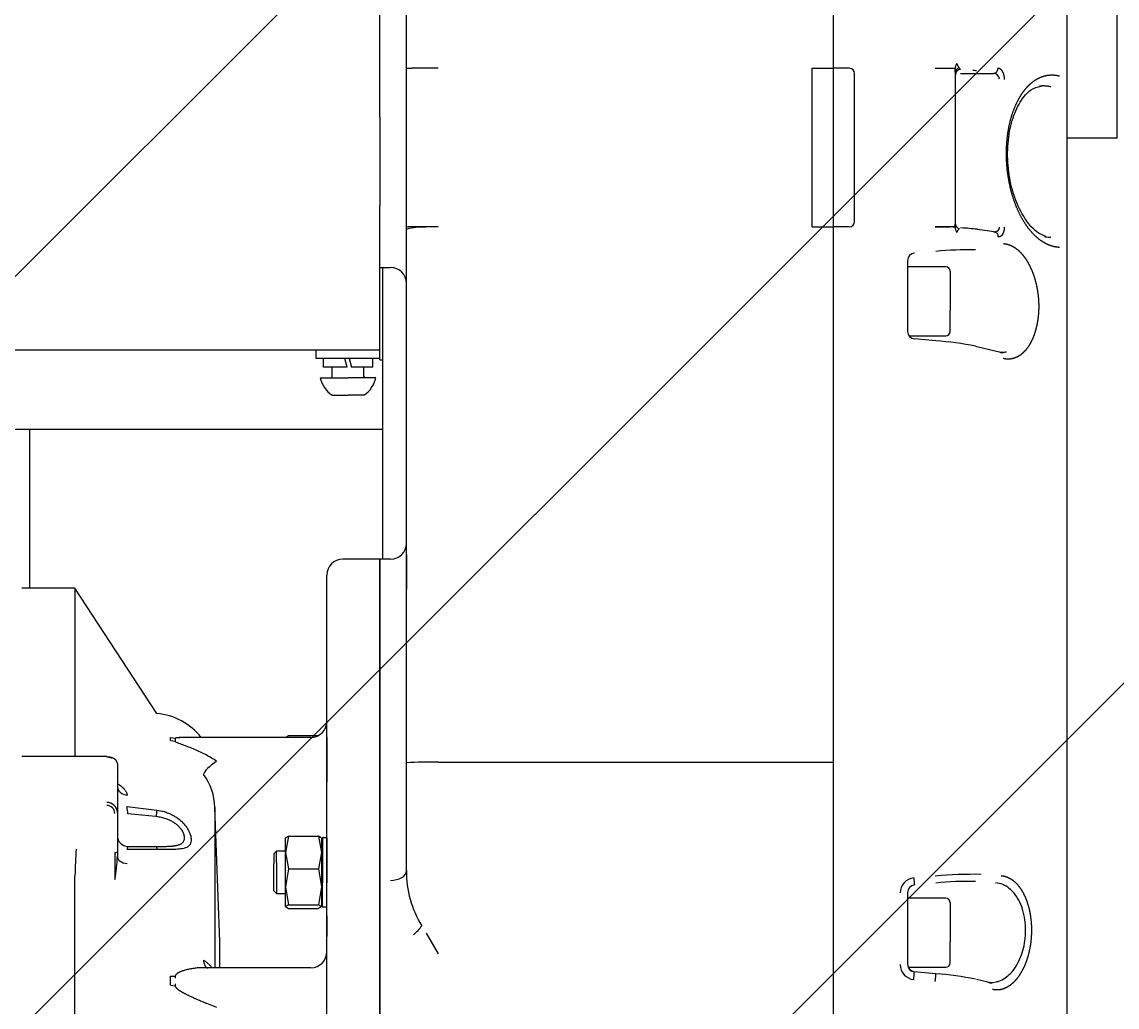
# Model space of a CAD drawing. Extents: x -599358 to 2865263, y -1062760 to 486533.
# Drawn here: x 246948.7 to 247273.2, y -692750.2 to -692458.2 of the extents above; entities that cross this region are included whole.
import ezdxf

# ---------------------------------------------------------------- set-up
doc = ezdxf.new("R2010")
doc.units = 0
for name, color, linetype in [('A-HATCH-1', 252, 'Continuous'), ('EWHS5T6M-1', 7, 'Continuous'), ('EWHS5T6M-3', 7, 'Continuous'), ('FHSGH10105-主梁-06', 7, 'Continuous')]:
    doc.layers.add(name, color=color, linetype=linetype)

msp = doc.modelspace()

# ---------------------------------------------------------------- hatches: boundary and pattern name
at = {"layer": 'A-HATCH-1'}
h = msp.add_hatch(dxfattribs=at)
h.set_pattern_fill('ANSI31', color=4, scale=100)
h.set_pattern_definition([(45, (1989370.97, -1271056.52), (-112.253202, 112.253202), [])])
h.paths.add_polyline_path([(244910.57, -692074.03), (252695.32, -692074.03), (252695.32, -692949.03), (244910.57, -692949.03)])

# ---------------------------------------------------------------- linework, layer by layer
at = {"layer": 'EWHS5T6M-1', "color": 4, "linetype": 'Continuous'}
msp.add_line((246951.02, -692626.05), (246951.02, -692579.03), dxfattribs=at)
at = {"layer": 'EWHS5T6M-3', "color": 4, "linetype": 'Continuous'}
for p, q in [((247054.73, -692486.37), (247054.73, -692083.24)), ((247189.09, -692471.93), (247189.09, -692329.47)), ((247189.09, -692471.93), (247189.09, -692330.3)), ((247258.23, -692337.27), (247258.23, -692476.21)), ((247062.59, -692472.07), (247062.59, -692379.92)), ((247273.16, -692492.6), (247273.16, -692382.6)), ((247273.16, -692492.6), (247273.16, -692469.03)), ((247062.59, -692519.03), (247062.59, -692472.07)), ((247072.02, -692471.93), (247064.16, -692471.93)), ((247182.81, -692471.93), (247189.09, -692471.93)), ((247182.81, -692518.89), (247182.81, -692471.93)), ((247189.09, -692474.47), (247189.09, -692471.93)), ((247193.81, -692471.93), (247189.09, -692471.93)), ((247189.09, -692474.47), (247189.09, -692471.93)), ((247219.3, -692471.93), (247223.66, -692471.93)), ((247225.14, -692472.02), (247225.18, -692472.03)), ((247225.23, -692473.02), (247225.14, -692472.02)), ((247225.23, -692473.02), (247225.23, -692518.08)), ((247189.09, -692479.52), (247189.09, -692474.47)), ((247189.09, -692479.52), (247189.09, -692474.47)), ((247195.38, -692517.32), (247195.38, -692473.5)), ((247226.81, -692473.44), (247236.54, -692473.44)), ((247258.23, -692476.21), (247258.23, -692501.76)), ((247189.09, -692514.59), (247189.09, -692479.52)), ((247189.09, -692514.59), (247189.09, -692479.52)), ((247054.73, -692486.37), (247054.73, -692512.67)), ((247273.16, -692492.6), (247258.23, -692492.6)), ((247273.16, -692492.6), (247258.23, -692492.6)), ((247258.23, -692492.6), (247258.23, -692678.73)), ((247258.23, -692501.76), (247258.23, -692524.37)), ((247054.73, -692513.82), (247054.73, -692512.67)), ((247054.73, -692555.46), (247054.73, -692513.82)), ((247189.09, -692518.89), (247189.09, -692514.59)), ((247189.09, -692518.89), (247189.09, -692514.59)), ((247225.14, -692518.99), (247225.23, -692518.08)), ((247062.59, -692519.72), (247062.59, -692519.03)), ((247062.59, -692677.76), (247062.59, -692519.72)), ((247072.02, -692518.89), (247064.16, -692518.89)), ((247182.81, -692518.89), (247189.09, -692518.89)), ((247189.09, -692676.52), (247189.09, -692518.89)), ((247193.81, -692518.89), (247189.09, -692518.89)), ((247189.09, -692677.56), (247189.09, -692518.89)), ((247219.3, -692518.89), (247223.66, -692518.89)), ((247225.18, -692518.99), (247225.14, -692518.99)), ((247236.78, -692520.41), (247231.79, -692519.66)), ((247236.96, -692520.39), (247236.9, -692520.44)), ((247258.23, -692524.37), (247258.23, -692678.73)), ((247054.73, -692530.95), (247057.88, -692530.95)), ((247055.52, -692530.95), (247055.52, -692617.41)), ((247211.09, -692528.92), (247211.09, -692549.95)), ((247222.41, -692530.81), (247211.09, -692530.81)), ((247223.66, -692532.07), (247223.66, -692543.72)), ((247223.67, -692535.57), (247223.66, -692535.58)), ((247223.66, -692549.98), (247223.66, -692543.72)), ((247223.66, -692546.47), (247223.67, -692546.48)), ((247211.51, -692551.24), (247222.41, -692551.24)), ((247219.5, -692552.68), (247213.1, -692552.13)), ((247231.2, -692554.3), (247237.82, -692555.88)), ((247054.73, -692555.46), (246140.16, -692555.46)), ((247035.88, -692557.97), (247035.88, -692555.46)), ((247054.73, -692557.97), (247054.73, -692555.46)), ((247054.73, -692557.97), (247035.88, -692557.97)), ((247038, -692560.49), (247038, -692557.97)), ((247044.99, -692560.49), (247038, -692560.49)), ((247040.59, -692563.24), (247040.59, -692560.49)), ((247044.99, -692560.49), (247044.32, -692557.97)), ((247045.62, -692557.97), (247046.29, -692560.49)), ((247052.61, -692560.49), (247046.29, -692560.49)), ((247050.02, -692563.24), (247050.02, -692560.49)), ((247052.61, -692560.49), (247052.61, -692557.97)), ((247054.73, -692558.34), (247054.73, -692557.97)), ((247054.73, -692558.34), (247055.52, -692558.34)), ((247037.06, -692563.63), (247045.31, -692563.63)), ((247053.56, -692563.63), (247045.31, -692563.63)), ((247040.59, -692568.82), (247045.31, -692568.82)), ((247041.68, -692568.82), (247041.67, -692568.82)), ((247050.02, -692568.82), (247045.31, -692568.82)), ((247062.59, -692616.01), (247062.59, -692626.41)), ((247054.73, -692617.41), (247043.73, -692617.41)), ((247054.73, -692617.41), (247054.73, -692795.85)), ((247057.88, -692617.41), (247054.73, -692617.41)), ((247054.73, -692910.56), (247054.73, -692617.41)), ((247039.02, -692907.53), (247039.02, -692622.12)), ((246964.38, -692626.05), (246948.66, -692626.05)), ((246964.38, -692626.05), (246964.38, -692675.91)), ((246988.66, -692663.17), (246964.38, -692626.05)), ((246992.66, -692671.17), (246992.66, -692670.26)), ((246992.67, -692670.25), (246994.08, -692670.45)), ((246992.67, -692671.17), (246994.08, -692671.39)), ((246994.08, -692670.45), (246994.08, -692671.39)), ((247034.31, -692670.23), (246995.23, -692670.23)), ((247026.76, -692670.23), (247027.68, -692669.71)), ((247026.76, -692670.23), (247026.76, -692670.19)), ((247027.68, -692669.71), (247036.46, -692669.71)), ((247039.02, -692670.19), (247039.02, -692683.48)), ((246973.81, -692675.91), (246948.66, -692675.91)), ((247072.02, -692677.56), (247189.09, -692677.56)), ((247189.09, -692875.47), (247189.09, -692677.56)), ((246976.95, -692677.99), (246976.95, -692692.54)), ((247062.59, -692709.72), (247062.59, -692677.76)), ((247189.09, -692875.47), (247189.09, -692678.61)), ((247258.23, -692678.73), (247258.23, -692856.6)), ((247258.23, -692678.73), (247258.23, -692856.6)), ((247039.02, -692690.61), (247039.02, -692683.48)), ((246976.95, -692692.54), (246976.95, -692704.2)), ((246979.82, -692690.72), (246988.66, -692691.82)), ((246988.39, -692693.72), (246980.09, -692692.93)), ((247007.31, -692730.72), (247005.86, -692690.99)), ((247005.86, -692690.99), (247005.86, -692738.5)), ((247027.68, -692699.55), (247026.76, -692704.38)), ((247026.76, -692700.06), (247027.68, -692699.55)), ((247026.76, -692704.38), (247026.76, -692700.02)), ((247027.68, -692699.55), (247036.54, -692699.55)), ((247037.31, -692699.99), (247036.54, -692699.55)), ((247036.54, -692699.55), (247037.45, -692704.38)), ((247037.45, -692700.02), (247037.45, -692704.38)), ((247037.72, -692700.02), (247037.45, -692701.13)), ((247037.72, -692700.02), (247037.72, -692713.31)), ((247039.02, -692700.02), (247037.72, -692700.02)), ((247039.02, -692700.02), (247039.02, -692713.31)), ((246988.66, -692703.45), (246979.82, -692703.44)), ((246980.09, -692702.56), (246988.39, -692702.58)), ((246976.95, -692704.2), (246976.95, -692705.43)), ((247024.09, -692703.95), (247023.31, -692704.74)), ((247023.31, -692704.74), (247023.31, -692707.7)), ((247024.09, -692707.33), (247024.09, -692703.95)), ((247026.76, -692703.95), (247024.09, -692703.95)), ((247026.76, -692714.55), (247026.76, -692704.38)), ((247026.76, -692704.38), (247027.68, -692709.21)), ((247037.45, -692704.38), (247036.54, -692709.21)), ((247037.45, -692704.38), (247037.45, -692714.55)), ((247023.31, -692715.74), (247023.31, -692707.7)), ((247024.09, -692707.33), (247024.09, -692716.52)), ((247027.68, -692709.21), (247026.76, -692714.55)), ((247027.68, -692709.21), (247036.54, -692709.21)), ((247036.54, -692709.21), (247037.45, -692714.55)), ((246964.38, -692886.98), (246964.38, -692711.3)), ((247037.72, -692720.45), (247037.72, -692713.31)), ((247039.02, -692720.45), (247039.02, -692713.31)), ((247023.31, -692715.74), (247024.09, -692716.52)), ((247024.09, -692716.52), (247026.76, -692716.52)), ((247026.76, -692720.41), (247026.76, -692714.55)), ((247026.76, -692714.55), (247027.68, -692719.9)), ((247037.45, -692714.55), (247036.54, -692719.9)), ((247037.45, -692714.55), (247037.45, -692720.41)), ((247211.09, -692716.22), (247211.09, -692737.49)), ((247037.45, -692719.35), (247037.72, -692720.45)), ((247222.41, -692717.93), (247211.09, -692717.93)), ((247223.66, -692719.19), (247223.66, -692730.84)), ((247027.68, -692719.9), (247026.76, -692720.41)), ((247026.76, -692720.41), (247027.68, -692720.93)), ((247027.68, -692719.9), (247036.54, -692719.9)), ((247027.68, -692720.93), (247036.54, -692720.93)), ((247036.54, -692719.9), (247037.45, -692720.41)), ((247037.45, -692720.41), (247036.54, -692720.93)), ((247037.45, -692720.45), (247037.45, -692720.41)), ((247037.72, -692720.45), (247039.02, -692720.45)), ((247223.67, -692722.7), (247223.66, -692722.7)), ((247039.02, -692723.14), (247039.02, -692729.29)), ((247039.02, -692736.43), (247039.02, -692729.29)), ((247068.4, -692728.28), (247072.02, -692734.37)), ((247007.31, -692738.5), (247007.31, -692730.72)), ((247223.66, -692737.11), (247223.66, -692730.84)), ((247223.66, -692733.59), (247223.67, -692733.6)), ((247034.31, -692738.5), (247002.22, -692738.5)), ((247211.27, -692738.36), (247222.41, -692738.36)), ((246992.66, -692743.68), (246992.66, -692740.98)), ((246992.67, -692740.98), (246994.08, -692741.04)), ((246994.08, -692741.04), (246994.09, -692741.62)), ((247219.5, -692740.28), (247212.98, -692739.71)), ((247234.83, -692742.76), (247231.52, -692741.96)), ((246992.67, -692743.68), (246994.08, -692743.83)), ((246994.09, -692743.24), (246994.08, -692743.83)), ((247003.32, -692749.03), (247006.35, -692750.18))]:
    msp.add_line(p, q, dxfattribs=at)
for centre, radius, start, end in [((247193.81, -692473.5), 1.57, 0, 90), ((247227.66, -692472.01), 2.48, 142.1289, 180.5606), ((247236.48, -692475.32), 1.88, 5.4261, 88.2259), ((247193.81, -692517.32), 1.57, 270, 0), ((247227.86, -692518.99), 2.68, 180.1204, 216.3422), ((247228.69, -692616.72), 91, 88.4203, 95.7989), ((247057.88, -692535.66), 4.71, 0, 90), ((247222.41, -692532.07), 1.26, 0, 90), ((247222.41, -692549.98), 1.26, 270, 0), ((247212.47, -692647.19), 94.76, 78.5985, 85.7461), ((247239.01, -692552.03), 4.11, 264.5277, 286.5739), ((247045.31, -692561.8), 8.45, 192.4855, 236.0883), ((247040.2, -692563.24), 0.393, 270, 0), ((247050.41, -692563.24), 0.393, 180, 270), ((247045.31, -692561.8), 8.45, 303.9117, 347.5145), ((247057.88, -692612.69), 4.71, 270, 0), ((247043.73, -692622.12), 4.71, 90, 180), ((246987.02, -692681.96), 18.86, 38.4661, 85), ((247034.31, -692665.52), 4.71, 270, 0), ((247069.66, -692790.67), 113.13, 88.8067, 93.5841), ((246988.12, -692691.66), 17.76, 2.1656, 35.9921), ((246973.88, -692692.61), 3.07, 1.4494, 91.411), ((246973.77, -692692.77), 2.39, 359.2434, 89.2251), ((246897.57, -692702.05), 83.02, 6.3059, 7.8411), ((247067.12, -692704.07), 79.41, 171.1243, 172.5133), ((246980.09, -692699.42), 3.14, 180.0379, 270.0378), ((247496.48, -692730.47), 532.45, 177.0859, 177.9353), ((247925.28, -692700.21), 949.13, 180.25707, 180.7349), ((246919.42, -692703.01), 57.58, 350.6304, 357.5894), ((247092.63, -692710.14), 30.04, 179.196, 212.0203), ((246964.21, -692711.29), 0.171, 357.1458, 1.0435), ((247213.32, -692716.31), 4.43, 95.3042, 180.1417), ((247401.73, -692695.57), 189.52, 184.9432, 185.5756), ((247231.32, -692856.38), 145.55, 89.3722, 94.7349), ((247228.6, -692800.2), 87.26, 88.2943, 95.9904), ((247213.34, -692716.22), 2.25, 96.1749, 179.9262), ((247222.41, -692719.19), 1.26, 0, 90), ((247034.31, -692733.79), 4.71, 270, 0), ((247213.32, -692737.61), 4.42, 179.8461, 264.708), ((247213.34, -692737.49), 2.24, 179.9476, 263.9475), ((247222.41, -692737.11), 1.26, 270, 0), ((247136.53, -692734.38), 76.75, 354.291, 356.0046), ((247212.53, -692833.37), 93.34, 78.4608, 85.7189), ((247235.61, -692738.79), 4.19, 266.1835, 287.0249)]:
    msp.add_arc(centre, radius, start, end, dxfattribs=at)
for centre, major_axis, ratio, start_param, end_param in [((247064.16, -692472.07), (-1.57, 0), 0.087156, 4.712389, 6.283185), ((247223.66, -692472.07), (-1.57, 0), 0.087156, 3.482259, 4.712389), ((247226.81, -692473.02), (-1.57, 0), 0.786918, 4.994332, 6.283185), ((247226.81, -692473.82), (-1.57, 0), 0.996195, 4.712389, 6.283185), ((247219.3, -692473.3), (14.14, 0), 0.087156, 0.523599, 0.664081), ((247226.81, -692518.08), (-1.57, 0), 0.882114, 0, 1.288854), ((247064.16, -692519.03), (1.57, 0), 0.087156, 1.570796, 3.141593), ((247072.02, -692519.72), (-9.43, 0), 0.087156, 4.712389, 6.283185), ((247219.3, -692520.26), (15.71, 0), 0.087156, 1.187697, 1.570796), ((247223.66, -692519.03), (1.57, 0), 0.087156, 0.340666, 1.570796), ((247219.3, -692520.26), (14.14, 0), 0.087156, 0.523599, 1.011737), ((247231.55, -692521.21), (-0.23, -1.55), 0.86273, 3.141593, 3.314816), ((247213.29, -692528.92), (-2.2, 0), 0.996195, 4.799655, 6.283185), ((247213.29, -692549.95), (2.2, 0), 0.996195, 3.141593, 4.625123), ((247006.35, -692678.72), (-3.81, -2.78), 0.246907, 4.534324, 6.060506), ((246980.09, -692705.43), (3.14, 0), 0.692826, 3.141565, 4.625123), ((247057.88, -692709.72), (-4.71, 0), 0.616789, 1.570796, 3.141593), ((247064.73, -692726.25), (-3.22, -3.45), 0.378821, 1.18491, 1.960757), ((247213.34, -692737.49), (2.25, 0.04), 0.998994, 3.125734, 4.59105)]:
    msp.add_ellipse(centre, major_axis=major_axis, ratio=ratio, start_param=start_param, end_param=end_param, dxfattribs=at)
for points, degree, knots in [([(247225.7, -692470.48), (247225.7, -692470.51), (247225.71, -692470.57), (247225.73, -692470.66), (247225.75, -692470.75), (247225.79, -692470.85), (247225.84, -692470.95), (247225.89, -692471.06), (247225.95, -692471.17), (247226.04, -692471.31), (247226.15, -692471.48), (247226.27, -692471.67), (247226.33, -692471.78), (247226.37, -692471.83)], 3, [0, 0, 0, 0, 0.046213, 0.095895, 0.149811, 0.208554, 0.272571, 0.342192, 0.417658, 0.499136, 0.665682, 0.832684, 1, 1, 1, 1]), ([(247226.37, -692471.83), (247226.39, -692471.87), (247226.42, -692471.93), (247226.48, -692472.01), (247226.53, -692472.08), (247226.6, -692472.15), (247226.66, -692472.2), (247226.73, -692472.23), (247226.78, -692472.25), (247226.81, -692472.26)], 3, [0, 0, 0, 0, 0.129131, 0.262792, 0.401034, 0.543884, 0.691341, 0.843389, 1, 1, 1, 1]), ([(247236.54, -692473.44), (247236.9, -692473.42), (247237.25, -692473.23), (247237.76, -692472.63), (247237.9, -692472.21), (247237.9, -692471.8)], 3, [0, 0, 0, 0, 0.5, 0.5, 1, 1, 1, 1]), ([(247237.9, -692471.8), (247238.26, -692471.86), (247238.6, -692472.15), (247238.93, -692472.43), (247239.19, -692472.91), (247239.44, -692473.39), (247239.58, -692473.99), (247239.72, -692474.58), (247239.72, -692475.21)], 2, [0, 0, 0, 0.25, 0.25, 0.5, 0.5, 0.75, 0.75, 1, 1, 1]), ([(247256.13, -692525.01), (247254.62, -692524.96), (247253.11, -692524.37), (247251.61, -692523.79), (247250.18, -692522.7), (247248.75, -692521.6), (247247.46, -692520.05), (247246.16, -692518.49), (247245.05, -692516.53), (247243.94, -692514.58), (247243.07, -692512.31), (247242.19, -692510.04), (247241.59, -692507.55), (247240.99, -692505.06), (247240.68, -692502.45), (247240.37, -692499.84), (247240.37, -692497.22), (247240.37, -692494.61), (247240.68, -692492.09), (247240.98, -692489.58), (247241.59, -692487.27), (247242.19, -692484.96), (247243.07, -692482.95), (247243.94, -692480.95), (247245.05, -692479.32), (247246.16, -692477.71), (247247.46, -692476.54), (247248.75, -692475.38), (247250.18, -692474.71), (247251.61, -692474.05), (247253.11, -692473.92), (247254.61, -692473.79), (247256.13, -692474.19)], 2, [0, 0, 0, 0.0625, 0.0625, 0.125, 0.125, 0.1875, 0.1875, 0.25, 0.25, 0.3125, 0.3125, 0.375, 0.375, 0.4375, 0.4375, 0.5, 0.5, 0.5625, 0.5625, 0.625, 0.625, 0.6875, 0.6875, 0.75, 0.75, 0.8125, 0.8125, 0.875, 0.875, 0.9375, 0.9375, 1, 1, 1]), ([(247252, -692521.82), (247250.26, -692521.05), (247247.84, -692519.68), (247243.75, -692513.21), (247241.51, -692506.45), (247240.51, -692498.83), (247240.96, -692491.32), (247242.75, -692484.7), (247245.29, -692480.38), (247247.85, -692477.89), (247249.59, -692477.43), (247250.73, -692477.18)], 3, [0, 0, 0, 0, 0.182956, 0.293819, 0.396585, 0.497863, 0.598718, 0.698185, 0.807965, 0.892562, 1, 1, 1, 1]), ([(247253.57, -692477.41), (247253.44, -692477.39), (247253.17, -692477.33), (247252.78, -692477.26), (247252.41, -692477.22), (247252.04, -692477.18), (247251.69, -692477.16), (247251.35, -692477.16), (247251.02, -692477.16), (247250.7, -692477.18), (247250.42, -692477.2), (247250.25, -692477.22), (247250.17, -692477.23)], 3, [0, 0, 0, 0, 0.0181215, 0.0356849, 0.0526911, 0.0691411, 0.085036, 0.1003767, 0.1151641, 0.129399, 0.1430824, 0.15322, 0.15322, 0.15322, 0.15322]), ([(247226.37, -692519.41), (247226.35, -692519.43), (247226.32, -692519.48), (247226.26, -692519.56), (247226.19, -692519.65), (247226.11, -692519.75), (247226.01, -692519.86), (247225.91, -692519.98), (247225.83, -692520.12), (247225.76, -692520.27), (247225.72, -692520.42), (247225.71, -692520.53), (247225.7, -692520.58)], 3, [0, 0, 0, 0, 0.096597, 0.194899, 0.294943, 0.396756, 0.500362, 0.61835, 0.725629, 0.823603, 0.914215, 1, 1, 1, 1]), ([(247236.54, -692520.4), (247236.6, -692520.4), (247236.72, -692520.41), (247236.89, -692520.4), (247237.04, -692520.38), (247237.18, -692520.35), (247237.31, -692520.31), (247237.42, -692520.27), (247237.52, -692520.23), (247237.61, -692520.18), (247237.74, -692520.11), (247237.88, -692520), (247238.05, -692519.83), (247238.17, -692519.63), (247238.27, -692519.42), (247238.33, -692519.2), (247238.35, -692519.05), (247238.36, -692518.97)], 3, [0, 0, 0, 0, 0.075871, 0.146671, 0.212405, 0.273077, 0.328693, 0.379262, 0.424794, 0.465303, 0.500811, 0.597627, 0.687782, 0.772055, 0.851394, 0.926938, 1, 1, 1, 1]), ([(247236.54, -692520.4), (247236.87, -692520.38), (247237.25, -692520.52), (247237.77, -692521.11), (247237.9, -692521.53), (247237.9, -692521.9)], 3, [0, 0, 0, 0, 0.503981, 0.503981, 1, 1, 1, 1]), ([(247239.72, -692519.04), (247239.72, -692519.66), (247239.58, -692520.22), (247239.44, -692520.77), (247239.19, -692521.17), (247238.93, -692521.58), (247238.6, -692521.76), (247238.27, -692521.95), (247237.9, -692521.9)], 2, [0, 0, 0, 0.25, 0.25, 0.5, 0.5, 0.75, 0.75, 1, 1, 1]), ([(247251.65, -692521.75), (247251.76, -692521.78), (247252.13, -692521.86), (247252.77, -692521.96), (247253.3, -692521.99), (247253.57, -692522.01)], 3, [0.91364602, 0.91364602, 0.91364602, 0.91364602, 0.92836282, 0.9630183, 1, 1, 1, 1]), ([(247239.54, -692523.89), (247240.54, -692523.96), (247241.54, -692524.37), (247242.53, -692524.78), (247243.48, -692525.53), (247244.42, -692526.27), (247245.27, -692527.32), (247246.13, -692528.37), (247246.86, -692529.67), (247247.59, -692530.98), (247248.16, -692532.49), (247248.74, -692534), (247249.13, -692535.65), (247249.53, -692537.3), (247249.73, -692539.04), (247249.94, -692540.76), (247249.94, -692542.5), (247249.94, -692544.23), (247249.73, -692545.9), (247249.53, -692547.57), (247249.13, -692549.11), (247248.74, -692550.64), (247248.16, -692551.98), (247247.59, -692553.31), (247246.86, -692554.4), (247246.13, -692555.48), (247245.27, -692556.27), (247244.42, -692557.06), (247243.48, -692557.52), (247242.53, -692557.98), (247241.54, -692558.09), (247240.54, -692558.21), (247239.54, -692557.97)], 2, [0, 0, 0, 0.0625, 0.0625, 0.125, 0.125, 0.1875, 0.1875, 0.25, 0.25, 0.3125, 0.3125, 0.375, 0.375, 0.4375, 0.4375, 0.5, 0.5, 0.5625, 0.5625, 0.625, 0.625, 0.6875, 0.6875, 0.75, 0.75, 0.8125, 0.8125, 0.875, 0.875, 0.9375, 0.9375, 1, 1, 1]), ([(247238.67, -692556.01), (247238.74, -692556.01), (247239.1, -692556.05), (247239.68, -692556.04), (247240.21, -692555.97), (247240.44, -692555.92)], 3, [0.02892131, 0.02892131, 0.02892131, 0.02892131, 0.03559755, 0.06539483, 0.0893273, 0.0893273, 0.0893273, 0.0893273]), ([(246994.08, -692670.45), (246994.05, -692670.35), (246994.23, -692670.29), (246994.64, -692670.25), (246994.8, -692670.24), (246995.15, -692670.23), (246995.33, -692670.23), (246995.53, -692670.23)], 3, [0, 0, 0, 0, 0.125, 0.125, 0.1875, 0.1875, 0.25, 0.25, 0.25, 0.25]), ([(247006.35, -692677.31), (247005.41, -692676.66), (247004.38, -692676.04), (247002.14, -692674.85), (247000.99, -692674.31), (246998.63, -692673.31), (246997.42, -692672.86), (246995.76, -692672.25), (246995.23, -692672.05), (246994.36, -692671.69), (246994.05, -692671.52), (246994.08, -692671.39)], 3, [0, 0, 0, 0, 0.25, 0.25, 0.5, 0.5, 0.75, 0.75, 0.875, 0.875, 1, 1, 1, 1]), ([(246976.95, -692677.99), (246976.95, -692677.94), (246976.94, -692677.86), (246976.92, -692677.73), (246976.89, -692677.6), (246976.84, -692677.48), (246976.79, -692677.36), (246976.72, -692677.25), (246976.64, -692677.14), (246976.55, -692677.03), (246976.45, -692676.93), (246976.35, -692676.84), (246976.24, -692676.75), (246976.12, -692676.66), (246976, -692676.59), (246975.87, -692676.52), (246975.74, -692676.45), (246975.6, -692676.39), (246975.47, -692676.34), (246975.33, -692676.29), (246975.19, -692676.24), (246975.04, -692676.21), (246974.9, -692676.17), (246974.76, -692676.14), (246974.62, -692676.12), (246974.48, -692676.1), (246974.34, -692676.09), (246974.2, -692676.08), (246974.07, -692676.07), (246973.94, -692676.06), (246973.85, -692676.06), (246973.81, -692676.06)], 3, [0, 0, 0, 0, 0.043815, 0.086945, 0.129389, 0.171151, 0.212229, 0.252628, 0.292346, 0.331388, 0.369753, 0.407445, 0.444466, 0.480818, 0.516503, 0.551525, 0.585887, 0.619591, 0.652642, 0.685043, 0.716798, 0.747913, 0.778391, 0.808237, 0.837458, 0.866059, 0.894046, 0.921426, 0.948207, 0.974395, 1, 1, 1, 1]), ([(246976.97, -692683.91), (246977.16, -692684.04), (246977.78, -692684.46), (246978.5, -692685.04), (246979.04, -692685.61), (246979.31, -692685.95), (246979.5, -692686.25), (246979.64, -692686.53), (246979.74, -692686.8), (246979.81, -692687.07), (246979.81, -692687.26), (246979.82, -692687.35)], 3, [0.1382956, 0.1382956, 0.1382956, 0.1382956, 0.2500172, 0.4998753, 0.6030875, 0.6772768, 0.7499776, 0.8148651, 0.874988, 0.9374957, 1, 1, 1, 1]), ([(246976.95, -692684.75), (246976.95, -692685.34), (246977.22, -692686.01), (246978.32, -692687.01), (246979.11, -692687.29), (246979.82, -692687.35)], 3, [0, 0, 0, 0, 0.5, 0.5, 1, 1, 1, 1]), ([(246996.84, -692700.01), (246996.84, -692699.94), (246996.83, -692699.8), (246996.81, -692699.6), (246996.78, -692699.38), (246996.73, -692699.17), (246996.67, -692698.96), (246996.59, -692698.74), (246996.5, -692698.52), (246996.4, -692698.31), (246996.28, -692698.09), (246996.15, -692697.87), (246996.01, -692697.65), (246995.85, -692697.44), (246995.68, -692697.22), (246995.49, -692697.01), (246995.3, -692696.79), (246995.08, -692696.58), (246994.86, -692696.38), (246994.62, -692696.17), (246994.36, -692695.97), (246993.93, -692695.64), (246993.28, -692695.22), (246992.37, -692694.75), (246991.29, -692694.31), (246989.95, -692693.94), (246988.93, -692693.8), (246988.39, -692693.72)], 3, [0, 0, 0, 0, 0.025288, 0.050219, 0.074845, 0.099219, 0.123396, 0.147433, 0.171387, 0.195316, 0.219278, 0.243332, 0.267533, 0.291939, 0.316604, 0.341581, 0.366922, 0.392675, 0.418887, 0.445603, 0.472864, 0.500709, 0.581938, 0.664866, 0.750426, 0.865857, 1, 1, 1, 1]), ([(246988.66, -692691.82), (246989.14, -692691.89), (246990.08, -692692.03), (246991.42, -692692.42), (246992.65, -692692.9), (246993.76, -692693.47), (246994.77, -692694.13), (246995.88, -692695.02), (246997.01, -692696.2), (246998, -692697.7), (246998.65, -692699.2), (246998.89, -692700.71), (246998.61, -692702.04), (246997.52, -692702.95), (246995.84, -692703.33), (246993.76, -692703.48), (246991.39, -692703.47), (246989.6, -692703.46), (246988.66, -692703.45)], 3, [0, 0, 0, 0, 0.046911, 0.091358, 0.133588, 0.173887, 0.212578, 0.250021, 0.313574, 0.374949, 0.43869, 0.499966, 0.579793, 0.660027, 0.750395, 0.825815, 0.908239, 1, 1, 1, 1]), ([(246988.39, -692702.58), (246988.55, -692702.58), (246988.87, -692702.58), (246989.35, -692702.57), (246989.81, -692702.57), (246990.27, -692702.56), (246990.71, -692702.56), (246991.13, -692702.55), (246991.55, -692702.54), (246991.95, -692702.52), (246992.34, -692702.5), (246992.72, -692702.48), (246993.08, -692702.45), (246993.43, -692702.42), (246993.77, -692702.37), (246994.17, -692702.31), (246994.62, -692702.23), (246995.08, -692702.1), (246995.5, -692701.95), (246995.86, -692701.77), (246996.16, -692701.56), (246996.41, -692701.32), (246996.6, -692701.05), (246996.74, -692700.74), (246996.82, -692700.39), (246996.83, -692700.14), (246996.84, -692700.01)], 3, [0, 0, 0, 0, 0.039878, 0.078912, 0.117144, 0.154619, 0.191384, 0.227489, 0.262988, 0.297935, 0.332389, 0.366411, 0.400064, 0.433413, 0.466526, 0.499471, 0.55456, 0.607472, 0.65855, 0.708176, 0.756766, 0.804764, 0.852628, 0.900824, 0.949803, 1, 1, 1, 1]), ([(246980.09, -692702.56), (246980.08, -692702.57), (246980.07, -692702.56), (246980.04, -692702.57), (246980.02, -692702.6), (246979.99, -692702.64), (246979.97, -692702.68), (246979.95, -692702.74), (246979.93, -692702.81), (246979.91, -692702.88), (246979.9, -692702.95), (246979.88, -692703.03), (246979.87, -692703.11), (246979.85, -692703.19), (246979.84, -692703.28), (246979.83, -692703.36), (246979.82, -692703.41), (246979.82, -692703.44)], 3, [0, 0, 0, 0, 0.087736, 0.172459, 0.254169, 0.332866, 0.408552, 0.481226, 0.550891, 0.617546, 0.681193, 0.741833, 0.799468, 0.8541, 0.905731, 0.954363, 1, 1, 1, 1]), ([(246976.95, -692704.2), (246976.95, -692704.27), (246976.86, -692704.34), (246976.57, -692704.44), (246976.37, -692704.47), (246976.16, -692704.47)], 3, [0, 0, 0, 0, 0.5, 0.5, 1, 1, 1, 1]), ([(247238.81, -692711.23), (247239.8, -692711.29), (247240.76, -692711.7), (247241.71, -692712.11), (247242.59, -692712.84), (247243.47, -692713.58), (247244.24, -692714.62), (247245.01, -692715.65), (247245.63, -692716.94), (247246.25, -692718.23), (247246.71, -692719.73), (247247.17, -692721.22), (247247.43, -692722.86), (247247.7, -692724.49), (247247.77, -692726.21), (247247.84, -692727.91), (247247.71, -692729.63), (247247.58, -692731.35), (247247.25, -692733), (247246.92, -692734.65), (247246.41, -692736.17), (247245.9, -692737.68), (247245.23, -692739.01), (247244.56, -692740.33), (247243.75, -692741.41), (247242.95, -692742.48), (247242.04, -692743.26), (247241.13, -692744.04), (247240.16, -692744.5), (247239.19, -692744.96), (247238.19, -692745.07), (247237.2, -692745.18), (247236.22, -692744.95)], 2, [0, 0, 0, 0.0625, 0.0625, 0.125, 0.125, 0.1875, 0.1875, 0.25, 0.25, 0.3125, 0.3125, 0.375, 0.375, 0.4375, 0.4375, 0.5, 0.5, 0.5625, 0.5625, 0.625, 0.625, 0.6875, 0.6875, 0.75, 0.75, 0.8125, 0.8125, 0.875, 0.875, 0.9375, 0.9375, 1, 1, 1]), ([(247237.1, -692742.76), (247237.45, -692742.69), (247238.45, -692742.43), (247239.99, -692741.65), (247242.31, -692739.68), (247244.66, -692735.96), (247246.27, -692729.78), (247245.96, -692723.14), (247244.37, -692718.74), (247242.58, -692716.28), (247241.12, -692714.86), (247239.27, -692713.69), (247237.85, -692713.47), (247237.09, -692713.36)], 3, [0.089227, 0.089227, 0.089227, 0.089227, 0.1254863, 0.1918246, 0.2509131, 0.3864299, 0.5001424, 0.6195056, 0.7492603, 0.7950378, 0.8521868, 0.9205802, 1, 1, 1, 1]), ([(247002.26, -692738.5), (247002.11, -692738.5), (247001.76, -692738.51), (247001.21, -692738.54), (247000.61, -692738.59), (246999.76, -692738.68), (246998.8, -692738.83), (246997.83, -692739.03), (246997.17, -692739.2), (246996.68, -692739.33), (246996.29, -692739.45), (246995.88, -692739.6), (246995.51, -692739.75), (246995.19, -692739.91), (246994.91, -692740.06), (246994.66, -692740.22), (246994.46, -692740.39), (246994.3, -692740.55), (246994.18, -692740.71), (246994.1, -692740.87), (246994.08, -692740.98), (246994.08, -692741.04)], 3, [0.3257543, 0.3257543, 0.3257543, 0.3257543, 0.3613853, 0.4062751, 0.4527727, 0.500881, 0.5992214, 0.6735374, 0.723826, 0.7500871, 0.7851314, 0.8174815, 0.8471724, 0.87425, 0.8987742, 0.9208263, 0.9405178, 0.9580058, 0.9735141, 0.9873631, 1, 1, 1, 1]), ([(247002.48, -692736.28), (247002.59, -692736.35), (247002.8, -692736.48), (247003.1, -692736.69), (247003.39, -692736.91), (247003.66, -692737.13), (247003.93, -692737.36), (247004.18, -692737.6), (247004.41, -692737.84), (247004.63, -692738.08), (247004.81, -692738.3), (247004.92, -692738.44), (247004.95, -692738.5)], 3, [0, 0, 0, 0, 0.0512179, 0.1029462, 0.155185, 0.2079344, 0.2611942, 0.3149645, 0.3692452, 0.4240363, 0.4793377, 0.5145566, 0.5145566, 0.5145566, 0.5145566]), ([(247002.48, -692736.28), (247002.51, -692736.8), (247002.62, -692737.29), (247003.03, -692738.13), (247003.32, -692738.48), (247003.68, -692738.73)], 3, [0, 0, 0, 0, 0.25, 0.25, 0.5, 0.5, 0.5, 0.5]), ([(247219.3, -692742.57), (247219.33, -692742.26), (247219.36, -692741.95), (247219.41, -692741.37), (247219.43, -692741.11), (247219.47, -692740.68), (247219.48, -692740.51), (247219.5, -692740.3), (247219.5, -692740.26), (247219.5, -692740.29)], 3, [0, 0, 0, 0, 0.25, 0.25, 0.5, 0.5, 0.75, 0.75, 1, 1, 1, 1]), ([(246994.08, -692743.83), (246994.08, -692743.85), (246994.08, -692743.91), (246994.1, -692744), (246994.14, -692744.1), (246994.19, -692744.2), (246994.26, -692744.3), (246994.35, -692744.4), (246994.45, -692744.51), (246994.56, -692744.63), (246994.69, -692744.74), (246994.84, -692744.86), (246995, -692744.99), (246995.18, -692745.12), (246995.37, -692745.25), (246995.58, -692745.38), (246995.8, -692745.52), (246996.04, -692745.67), (246996.3, -692745.81), (246996.57, -692745.96), (246996.86, -692746.12), (246997.16, -692746.27), (246997.47, -692746.43), (246998.03, -692746.7), (246998.78, -692747.06), (246999.69, -692747.48), (247000.5, -692747.85), (247001.21, -692748.16), (247001.82, -692748.42), (247002.34, -692748.64), (247002.75, -692748.81), (247003.07, -692748.93), (247003.24, -692749), (247003.32, -692749.03)], 3, [0, 0, 0, 0, 0.008829, 0.018136, 0.028111, 0.038907, 0.050647, 0.063425, 0.077315, 0.092374, 0.108648, 0.126171, 0.144972, 0.165074, 0.186496, 0.209254, 0.233361, 0.258828, 0.285663, 0.313875, 0.343471, 0.374456, 0.406836, 0.440615, 0.542663, 0.634738, 0.71684, 0.788967, 0.85112, 0.9033, 0.945505, 0.977738, 1, 1, 1, 1]), ([(247235.26, -692742.93), (247235.23, -692742.91), (247235.21, -692742.9), (247234.98, -692742.78), (247234.74, -692742.72), (247234.51, -692742.71)], 3, [0.7219654, 0.7219654, 0.7219654, 0.7219654, 0.75, 0.75, 1, 1, 1, 1]), ([(247235.33, -692742.84), (247235.37, -692742.84), (247235.68, -692742.87), (247235.99, -692742.87), (247236.25, -692742.86)], 3, [0.02843259, 0.02843259, 0.02843259, 0.02843259, 0.03301271, 0.06025536, 0.06025536, 0.06025536, 0.06025536])]:
    msp.add_open_spline(points, degree=degree, knots=knots, dxfattribs=at)
for points, degree in [([(247237.82, -692555.88), (247238.06, -692555.89), (247238.32, -692555.96), (247238.56, -692556.09)], 3), ([(246973.81, -692676.02), (246974.67, -692676.02), (246975.32, -692676.32)], 2), ([(246988.39, -692702.58), (246988.48, -692702.6), (246988.59, -692702.92), (246988.66, -692703.45)], 3)]:
    msp.add_open_spline(points, degree=degree, dxfattribs=at)
at = {"layer": 'FHSGH10105-主梁-06', "color": 4, "linetype": 'Continuous'}
msp.add_line((247055.52, -692579.03), (246691.73, -692579.03), dxfattribs=at)

doc.saveas('drawing.dxf')
